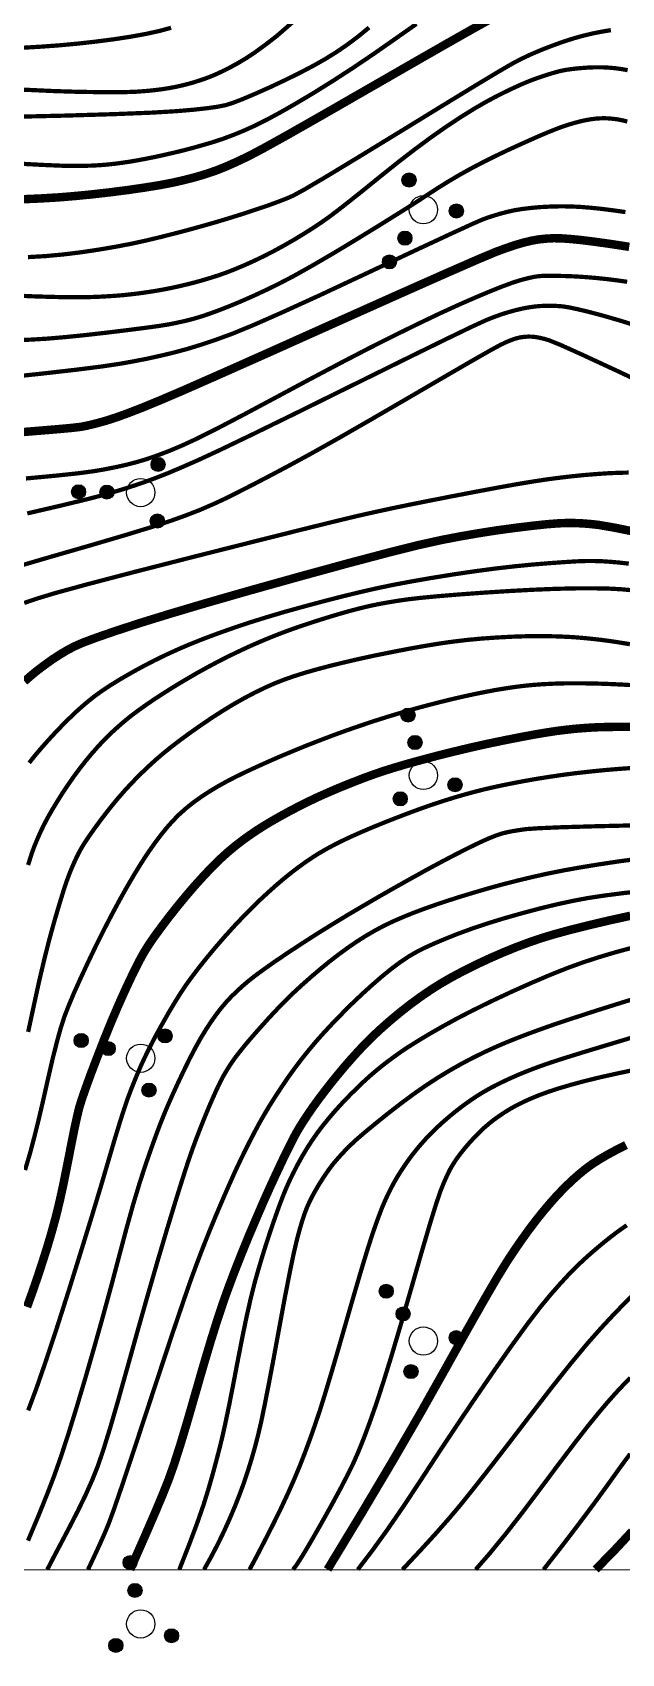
# Model space of a CAD drawing. Extents: x 396500 to 398250, y 1005980 to 1008200.
# Drawn here: x 398186.12 to 398196.54, y 1007798.51 to 1007827.17 of the extents above; entities that cross this region are included whole.
import ezdxf

# ---------------------------------------------------------------- set-up
doc = ezdxf.new("R2010")
doc.units = 0
doc.header["$LTSCALE"] = 0.5
doc.layers.get('0').update_dxf_attribs({"linetype": 'CONTINUOUS'})
doc.layers.add('DGX', color=2, linetype='CONTINUOUS')
doc.layers.add('ZBTZ', color=3, linetype='CONTINUOUS')
doc.layers.add('绘图层', color=6, linetype='CONTINUOUS', lineweight=5)

# ---------------------------------------------------------------- blocks, each defined once
blk = doc.blocks.new('*U110')
at = {"linetype": 'Continuous'}
for points in [[(-0.238, 2.277), (-0.202, 2.053), (-0.202, 2.347)], [(-0.202, 2.347), (-0.147, 1.998), (-0.147, 2.402)], [(-0.147, 1.998), (-0.202, 2.347), (-0.202, 2.053)], [(-0.147, 2.402), (-0.077, 1.962), (-0.077, 2.438)], [(-0.077, 1.962), (-0.147, 2.402), (-0.147, 1.998)], [(-0.077, 2.438), (0, 1.95), (0, 2.45)], [(0, 1.95), (-0.077, 2.438), (-0.077, 1.962)], [(0, 2.45), (0.077, 1.962), (0.077, 2.438)], [(0.077, 1.962), (0, 2.45), (0, 1.95)], [(0.077, 2.438), (0.147, 1.998), (0.147, 2.402)], [(0.147, 1.998), (0.077, 2.438), (0.077, 1.962)], [(0.147, 2.402), (0.202, 2.053), (0.202, 2.347)], [(0.202, 2.053), (0.147, 2.402), (0.147, 1.998)], [(0.202, 2.347), (0.238, 2.123), (0.238, 2.277)], [(0.238, 2.123), (0.202, 2.347), (0.202, 2.053)], [(-0.25, 2.2), (-0.238, 2.123), (-0.238, 2.277)], [(-0.202, 2.053), (-0.238, 2.277), (-0.238, 2.123)], [(0.25, 2.2), (0.238, 2.277), (0.238, 2.123)]]:
    blk.add_solid(points, dxfattribs=at)
blk = doc.blocks.new('*U109')
at = {"linetype": 'Continuous'}
for points in [[(-0.25, 1.2), (-0.238, 1.123), (-0.238, 1.277)], [(-0.238, 1.277), (-0.202, 1.053), (-0.202, 1.347)], [(-0.202, 1.053), (-0.238, 1.277), (-0.238, 1.123)], [(-0.202, 1.347), (-0.147, 0.998), (-0.147, 1.402)], [(-0.147, 0.998), (-0.202, 1.347), (-0.202, 1.053)], [(-0.147, 1.402), (-0.077, 0.962), (-0.077, 1.438)], [(-0.077, 0.962), (-0.147, 1.402), (-0.147, 0.998)], [(-0.077, 1.438), (0, 0.95), (0, 1.45)], [(0, 0.95), (-0.077, 1.438), (-0.077, 0.962)], [(0, 1.45), (0.077, 0.962), (0.077, 1.438)], [(0.077, 0.962), (0, 1.45), (0, 0.95)], [(0.077, 1.438), (0.147, 0.998), (0.147, 1.402)], [(0.147, 0.998), (0.077, 1.438), (0.077, 0.962)], [(0.147, 1.402), (0.202, 1.053), (0.202, 1.347)], [(0.202, 1.053), (0.147, 1.402), (0.147, 0.998)], [(0.202, 1.347), (0.238, 1.123), (0.238, 1.277)], [(0.238, 1.123), (0.202, 1.347), (0.202, 1.053)], [(0.25, 1.2), (0.238, 1.277), (0.238, 1.123)]]:
    blk.add_solid(points, dxfattribs=at)
blk = doc.blocks.new('*U108')
at = {"linetype": 'Continuous'}
for points in [[(-1.25, -0.6), (-1.238, -0.677), (-1.238, -0.523)], [(-1.238, -0.523), (-1.202, -0.747), (-1.202, -0.453)], [(-1.202, -0.747), (-1.238, -0.523), (-1.238, -0.677)], [(-1.202, -0.453), (-1.147, -0.802), (-1.147, -0.398)], [(-1.147, -0.802), (-1.202, -0.453), (-1.202, -0.747)], [(-1.147, -0.398), (-1.077, -0.838), (-1.077, -0.362)], [(-1.077, -0.838), (-1.147, -0.398), (-1.147, -0.802)], [(-1.077, -0.362), (-1, -0.85), (-1, -0.35)], [(-1, -0.85), (-1.077, -0.362), (-1.077, -0.838)], [(-1, -0.35), (-0.923, -0.838), (-0.923, -0.362)], [(-0.923, -0.838), (-1, -0.35), (-1, -0.85)], [(-0.923, -0.362), (-0.853, -0.802), (-0.853, -0.398)], [(-0.853, -0.802), (-0.923, -0.362), (-0.923, -0.838)], [(-0.853, -0.398), (-0.798, -0.747), (-0.798, -0.453)], [(-0.798, -0.747), (-0.853, -0.398), (-0.853, -0.802)], [(-0.798, -0.453), (-0.762, -0.677), (-0.762, -0.523)], [(-0.762, -0.677), (-0.798, -0.453), (-0.798, -0.747)], [(-0.75, -0.6), (-0.762, -0.523), (-0.762, -0.677)]]:
    blk.add_solid(points, dxfattribs=at)
blk = doc.blocks.new('*U107')
at = {"linetype": 'Continuous'}
for points in [[(0.75, -0.6), (0.762, -0.677), (0.762, -0.523)], [(0.762, -0.523), (0.798, -0.747), (0.798, -0.453)], [(0.798, -0.747), (0.762, -0.523), (0.762, -0.677)], [(0.798, -0.453), (0.853, -0.802), (0.853, -0.398)], [(0.853, -0.802), (0.798, -0.453), (0.798, -0.747)], [(0.853, -0.398), (0.923, -0.838), (0.923, -0.362)], [(0.923, -0.838), (0.853, -0.398), (0.853, -0.802)], [(0.923, -0.362), (1, -0.85), (1, -0.35)], [(1, -0.85), (0.923, -0.362), (0.923, -0.838)], [(1, -0.35), (1.077, -0.838), (1.077, -0.362)], [(1.077, -0.838), (1, -0.35), (1, -0.85)], [(1.077, -0.362), (1.147, -0.802), (1.147, -0.398)], [(1.147, -0.802), (1.077, -0.362), (1.077, -0.838)], [(1.147, -0.398), (1.202, -0.747), (1.202, -0.453)], [(1.202, -0.747), (1.147, -0.398), (1.147, -0.802)], [(1.202, -0.453), (1.238, -0.677), (1.238, -0.523)], [(1.238, -0.677), (1.202, -0.453), (1.202, -0.747)], [(1.25, -0.6), (1.238, -0.523), (1.238, -0.677)]]:
    blk.add_solid(points, dxfattribs=at)
blk = doc.blocks.new('gc160')
for centre, radius in [((0, 2.2), 0.25), ((0, 1.2), 0.25), ((0, 0), 0.5), ((-1, -0.6), 0.25), ((1, -0.6), 0.25)]:
    blk.add_circle(centre, radius)
at = {"linetype": 'Continuous'}
for name in ['*U110', '*U109', '*U108', '*U107']:
    blk.add_blockref(name, (0, 0), dxfattribs=at)

msp = doc.modelspace()

# ---------------------------------------------------------------- linework, layer by layer
at = {"layer": 'DGX', "color": 3, "linetype": 'Continuous', "lineweight": -2, "const_width": 0.15}
for points in [[(398194.195, 1007827.394), (398193.919, 1007827.241), (398193.47, 1007826.987), (398192.85, 1007826.632), (398192.057, 1007826.176), (398191.267, 1007825.722), (398190.655, 1007825.374), (398190.22, 1007825.132), (398189.963, 1007824.996), (398189.801, 1007824.918), (398189.651, 1007824.849), (398189.513, 1007824.789), (398189.386, 1007824.739), (398189.259, 1007824.694), (398189.118, 1007824.649), (398188.962, 1007824.604), (398188.793, 1007824.561), (398188.599, 1007824.517), (398188.369, 1007824.473), (398188.102, 1007824.43), (398187.8, 1007824.386), (398187.484, 1007824.346), (398187.178, 1007824.311), (398186.882, 1007824.282), (398186.596, 1007824.258), (398186.281, 1007824.239), (398185.898, 1007824.222)], [(398196.676, 1007823.383), (398196.371, 1007823.43), (398196.08, 1007823.471), (398195.833, 1007823.502), (398195.631, 1007823.522), (398195.473, 1007823.533), (398195.338, 1007823.535), (398195.206, 1007823.528), (398195.075, 1007823.514), (398194.947, 1007823.492), (398194.812, 1007823.459), (398194.663, 1007823.416), (398194.498, 1007823.36), (398194.318, 1007823.294), (398194, 1007823.161), (398193.421, 1007822.908), (398192.58, 1007822.535), (398191.477, 1007822.042), (398190.358, 1007821.54), (398189.467, 1007821.144), (398188.804, 1007820.852), (398188.369, 1007820.666), (398188.07, 1007820.543), (398187.814, 1007820.444), (398187.601, 1007820.367), (398187.431, 1007820.312), (398187.292, 1007820.273), (398187.17, 1007820.242), (398187.066, 1007820.218), (398186.981, 1007820.201), (398186.826, 1007820.183), (398186.517, 1007820.155), (398186.054, 1007820.117), (398185.436, 1007820.068)], [(398196.887, 1007818.323), (398196.401, 1007818.421), (398196.139, 1007818.466), (398195.991, 1007818.483), (398195.847, 1007818.494), (398195.707, 1007818.5), (398195.572, 1007818.501), (398195.415, 1007818.494), (398195.21, 1007818.478), (398194.957, 1007818.451), (398194.656, 1007818.414), (398194.331, 1007818.37), (398194.006, 1007818.319), (398193.682, 1007818.263), (398193.359, 1007818.201), (398192.958, 1007818.112), (398192.402, 1007817.973), (398191.691, 1007817.785), (398190.825, 1007817.548), (398189.942, 1007817.301), (398189.179, 1007817.082), (398188.536, 1007816.891), (398188.014, 1007816.73), (398187.594, 1007816.593), (398187.261, 1007816.478), (398187.013, 1007816.386), (398186.852, 1007816.315), (398186.731, 1007816.25), (398186.606, 1007816.176), (398186.476, 1007816.091), (398186.342, 1007815.996), (398186.21, 1007815.897), (398186.09, 1007815.798), (398185.979, 1007815.701)], [(398196.77, 1007814.897), (398196.536, 1007814.897), (398196.328, 1007814.895), (398196.145, 1007814.891), (398195.989, 1007814.883), (398195.843, 1007814.873), (398195.693, 1007814.86), (398195.54, 1007814.843), (398195.382, 1007814.823), (398195.205, 1007814.796), (398194.993, 1007814.76), (398194.746, 1007814.714), (398194.463, 1007814.658), (398194.163, 1007814.596), (398193.864, 1007814.529), (398193.564, 1007814.457), (398193.265, 1007814.382), (398192.983, 1007814.307), (398192.733, 1007814.238), (398192.517, 1007814.174), (398192.334, 1007814.117), (398192.161, 1007814.058), (398191.978, 1007813.991), (398191.784, 1007813.916), (398191.579, 1007813.834), (398191.374, 1007813.747), (398191.178, 1007813.66), (398190.993, 1007813.572), (398190.817, 1007813.484), (398190.651, 1007813.397), (398190.496, 1007813.312), (398190.352, 1007813.23), (398190.219, 1007813.15), (398190.091, 1007813.069), (398189.963, 1007812.982), (398189.836, 1007812.891), (398189.71, 1007812.794), (398189.58, 1007812.686), (398189.443, 1007812.562), (398189.299, 1007812.421), (398189.149, 1007812.263), (398188.994, 1007812.092), (398188.84, 1007811.913), (398188.685, 1007811.725), (398188.53, 1007811.529), (398188.387, 1007811.34), (398188.266, 1007811.174), (398188.168, 1007811.03), (398188.093, 1007810.909), (398188.023, 1007810.783), (398187.942, 1007810.624), (398187.848, 1007810.432), (398187.743, 1007810.206), (398187.63, 1007809.953), (398187.512, 1007809.676), (398187.39, 1007809.376), (398187.264, 1007809.053), (398187.147, 1007808.746), (398187.056, 1007808.494), (398186.988, 1007808.298), (398186.945, 1007808.157), (398186.91, 1007808.011), (398186.864, 1007807.801), (398186.809, 1007807.527), (398186.743, 1007807.189), (398186.672, 1007806.834), (398186.601, 1007806.509), (398186.528, 1007806.213), (398186.455, 1007805.948), (398186.38, 1007805.695), (398186.299, 1007805.44), (398186.214, 1007805.181), (398186.124, 1007804.92), (398186.024, 1007804.642)], [(398196.697, 1007811.557), (398196.323, 1007811.475), (398195.959, 1007811.389), (398195.639, 1007811.309), (398195.363, 1007811.234), (398195.13, 1007811.164), (398194.915, 1007811.091), (398194.689, 1007811.007), (398194.454, 1007810.912), (398194.209, 1007810.805), (398193.968, 1007810.693), (398193.744, 1007810.581), (398193.537, 1007810.471), (398193.346, 1007810.361), (398193.165, 1007810.247), (398192.984, 1007810.123), (398192.803, 1007809.991), (398192.623, 1007809.85), (398192.45, 1007809.706), (398192.291, 1007809.566), (398192.145, 1007809.431), (398192.012, 1007809.299), (398191.887, 1007809.167), (398191.763, 1007809.03), (398191.639, 1007808.888), (398191.517, 1007808.742), (398191.398, 1007808.595), (398191.287, 1007808.452), (398191.183, 1007808.315), (398191.086, 1007808.181), (398190.998, 1007808.054), (398190.919, 1007807.935), (398190.848, 1007807.822), (398190.787, 1007807.718), (398190.723, 1007807.598), (398190.644, 1007807.441), (398190.55, 1007807.248), (398190.441, 1007807.017), (398190.322, 1007806.76), (398190.2, 1007806.487), (398190.075, 1007806.197), (398189.945, 1007805.892), (398189.819, 1007805.583), (398189.701, 1007805.284), (398189.592, 1007804.996), (398189.492, 1007804.717), (398189.39, 1007804.411), (398189.274, 1007804.041), (398189.144, 1007803.605), (398189, 1007803.105), (398188.858, 1007802.612), (398188.733, 1007802.197), (398188.625, 1007801.86), (398188.534, 1007801.603), (398188.429, 1007801.338), (398188.28, 1007800.983), (398188.086, 1007800.537), (398187.849, 1007800)], [(398196.62, 1007807.503), (398196.451, 1007807.419), (398196.288, 1007807.331), (398196.141, 1007807.245), (398196.012, 1007807.161), (398195.899, 1007807.078), (398195.795, 1007806.993), (398195.69, 1007806.901), (398195.583, 1007806.8), (398195.475, 1007806.692), (398195.365, 1007806.575), (398195.252, 1007806.447), (398195.136, 1007806.308), (398195.017, 1007806.159), (398194.895, 1007805.997), (398194.769, 1007805.822), (398194.639, 1007805.633), (398194.506, 1007805.431), (398194.337, 1007805.156), (398194.101, 1007804.75), (398193.796, 1007804.213), (398193.423, 1007803.545), (398192.988, 1007802.773), (398192.496, 1007801.925), (398191.947, 1007801.001), (398191.34, 1007800)], [(398196.727, 1007800.675), (398196.424, 1007800.349), (398196.083, 1007800)]]:
    msp.add_lwpolyline(points, dxfattribs=at)
at = {"layer": 'DGX', "linetype": 'Continuous', "const_width": 0.075}
for points in [[(398192.074, 1007827.26), (398191.884, 1007827.103), (398191.691, 1007826.959), (398191.497, 1007826.826), (398191.301, 1007826.704), (398191.092, 1007826.586), (398190.86, 1007826.464), (398190.605, 1007826.338), (398190.326, 1007826.207), (398190.059, 1007826.088), (398189.839, 1007825.995), (398189.665, 1007825.928), (398189.538, 1007825.888), (398189.405, 1007825.861), (398189.216, 1007825.834), (398188.969, 1007825.807), (398188.666, 1007825.781), (398188.227, 1007825.755), (398187.576, 1007825.729), (398186.711, 1007825.703), (398185.634, 1007825.678)], [(398192.913, 1007827.324), (398192.543, 1007827.064), (398192.162, 1007826.798), (398191.795, 1007826.55), (398191.44, 1007826.32), (398191.099, 1007826.107), (398190.782, 1007825.918), (398190.502, 1007825.758), (398190.257, 1007825.626), (398190.048, 1007825.522), (398189.86, 1007825.437), (398189.676, 1007825.362), (398189.497, 1007825.295), (398189.322, 1007825.237), (398189.149, 1007825.186), (398188.975, 1007825.137), (398188.798, 1007825.09), (398188.621, 1007825.047), (398188.447, 1007825.007), (398188.283, 1007824.971), (398188.128, 1007824.94), (398187.983, 1007824.913), (398187.844, 1007824.889), (398187.709, 1007824.869), (398187.578, 1007824.852), (398187.451, 1007824.838), (398187.32, 1007824.827), (398187.178, 1007824.819), (398187.025, 1007824.815), (398186.861, 1007824.813), (398186.637, 1007824.817), (398186.302, 1007824.831), (398185.856, 1007824.855)], [(398188.572, 1007827.255), (398188.366, 1007827.199), (398188.128, 1007827.147), (398187.858, 1007827.098), (398187.558, 1007827.052), (398187.24, 1007827.011), (398186.918, 1007826.975), (398186.593, 1007826.945), (398186.264, 1007826.921), (398185.887, 1007826.899)], [(398190.711, 1007827.344), (398190.436, 1007827.106), (398190.24, 1007826.955), (398190.059, 1007826.823), (398189.893, 1007826.713), (398189.741, 1007826.623), (398189.603, 1007826.548), (398189.476, 1007826.484), (398189.36, 1007826.431), (398189.257, 1007826.388), (398189.158, 1007826.351), (398189.059, 1007826.318), (398188.959, 1007826.287), (398188.859, 1007826.259), (398188.757, 1007826.234), (398188.653, 1007826.211), (398188.547, 1007826.191), (398188.438, 1007826.173), (398188.325, 1007826.158), (398188.207, 1007826.145), (398188.083, 1007826.134), (398187.953, 1007826.125), (398187.79, 1007826.119), (398187.567, 1007826.117), (398187.284, 1007826.118), (398186.942, 1007826.123), (398186.512, 1007826.136), (398185.964, 1007826.161)], [(398186.04, 1007823.201), (398186.35, 1007823.219), (398186.666, 1007823.248), (398186.988, 1007823.288), (398187.303, 1007823.335), (398187.6, 1007823.386), (398187.876, 1007823.439), (398188.133, 1007823.495), (398188.379, 1007823.554), (398188.621, 1007823.615), (398188.861, 1007823.678), (398189.097, 1007823.743), (398189.333, 1007823.81), (398189.57, 1007823.881), (398189.808, 1007823.955), (398190.046, 1007824.033), (398190.269, 1007824.108), (398190.457, 1007824.176), (398190.61, 1007824.235), (398190.73, 1007824.287), (398190.926, 1007824.394), (398191.309, 1007824.619), (398191.879, 1007824.964), (398192.637, 1007825.427), (398193.399, 1007825.895), (398193.983, 1007826.251), (398194.39, 1007826.495), (398194.619, 1007826.628), (398194.768, 1007826.706), (398194.932, 1007826.783), (398195.113, 1007826.861), (398195.311, 1007826.938), (398195.511, 1007827.01), (398195.703, 1007827.071), (398195.885, 1007827.121), (398196.057, 1007827.161), (398196.214, 1007827.191), (398196.351, 1007827.214)], [(398185.907, 1007822.518), (398186.125, 1007822.508), (398186.357, 1007822.501), (398186.586, 1007822.495), (398186.793, 1007822.492), (398186.978, 1007822.492), (398187.14, 1007822.495), (398187.29, 1007822.5), (398187.437, 1007822.508), (398187.583, 1007822.517), (398187.726, 1007822.529), (398187.868, 1007822.544), (398188.009, 1007822.561), (398188.15, 1007822.581), (398188.292, 1007822.603), (398188.433, 1007822.628), (398188.574, 1007822.656), (398188.715, 1007822.686), (398188.856, 1007822.72), (398188.996, 1007822.755), (398189.135, 1007822.794), (398189.272, 1007822.835), (398189.407, 1007822.878), (398189.547, 1007822.927), (398189.698, 1007822.986), (398189.86, 1007823.054), (398190.032, 1007823.131), (398190.211, 1007823.217), (398190.391, 1007823.309), (398190.572, 1007823.408), (398190.755, 1007823.513), (398190.931, 1007823.62), (398191.092, 1007823.722), (398191.238, 1007823.82), (398191.369, 1007823.912), (398191.518, 1007824.025), (398191.718, 1007824.181), (398191.969, 1007824.381), (398192.27, 1007824.625), (398192.588, 1007824.879), (398192.889, 1007825.111), (398193.174, 1007825.321), (398193.442, 1007825.509), (398193.695, 1007825.676), (398193.936, 1007825.826), (398194.166, 1007825.958), (398194.383, 1007826.073), (398194.585, 1007826.171), (398194.768, 1007826.255), (398194.934, 1007826.324), (398195.081, 1007826.377), (398195.21, 1007826.42), (398195.321, 1007826.454), (398195.413, 1007826.48), (398195.488, 1007826.498), (398195.56, 1007826.512), (398195.647, 1007826.524), (398195.747, 1007826.536), (398195.862, 1007826.546), (398195.983, 1007826.554), (398196.1, 1007826.557), (398196.215, 1007826.556), (398196.326, 1007826.55), (398196.435, 1007826.54), (398196.542, 1007826.525), (398196.648, 1007826.506)], [(398196.642, 1007825.598), (398196.553, 1007825.62), (398196.474, 1007825.635), (398196.396, 1007825.646), (398196.319, 1007825.653), (398196.243, 1007825.656), (398196.166, 1007825.655), (398196.086, 1007825.649), (398196.003, 1007825.639), (398195.917, 1007825.624), (398195.828, 1007825.605), (398195.734, 1007825.581), (398195.635, 1007825.553), (398195.532, 1007825.52), (398195.406, 1007825.475), (398195.241, 1007825.409), (398195.037, 1007825.322), (398194.793, 1007825.213), (398194.538, 1007825.097), (398194.301, 1007824.984), (398194.083, 1007824.875), (398193.882, 1007824.77), (398193.689, 1007824.663), (398193.495, 1007824.549), (398193.298, 1007824.427), (398193.099, 1007824.298), (398192.87, 1007824.148), (398192.581, 1007823.966), (398192.233, 1007823.749), (398191.827, 1007823.5), (398191.416, 1007823.253), (398191.056, 1007823.043), (398190.747, 1007822.87), (398190.488, 1007822.735), (398190.26, 1007822.623), (398190.039, 1007822.52), (398189.825, 1007822.426), (398189.619, 1007822.34), (398189.428, 1007822.265), (398189.259, 1007822.203), (398189.114, 1007822.154), (398188.991, 1007822.117), (398188.878, 1007822.087), (398188.761, 1007822.059), (398188.641, 1007822.034), (398188.519, 1007822.01), (398188.358, 1007821.984), (398188.125, 1007821.952), (398187.82, 1007821.913), (398187.443, 1007821.867), (398187.049, 1007821.822), (398186.691, 1007821.786), (398186.37, 1007821.759), (398186.086, 1007821.742), (398185.804, 1007821.732)], [(398196.609, 1007823.997), (398196.384, 1007824.029), (398196.176, 1007824.055), (398195.983, 1007824.075), (398195.806, 1007824.089), (398195.636, 1007824.097), (398195.463, 1007824.099), (398195.289, 1007824.095), (398195.112, 1007824.086), (398194.942, 1007824.071), (398194.785, 1007824.052), (398194.643, 1007824.029), (398194.515, 1007824), (398194.397, 1007823.969), (398194.286, 1007823.936), (398194.181, 1007823.902), (398194.082, 1007823.866), (398193.883, 1007823.779), (398193.48, 1007823.594), (398192.871, 1007823.31), (398192.057, 1007822.927), (398191.219, 1007822.535), (398190.538, 1007822.224), (398190.015, 1007821.994), (398189.649, 1007821.844), (398189.369, 1007821.742), (398189.105, 1007821.653), (398188.856, 1007821.577), (398188.622, 1007821.514), (398188.392, 1007821.459), (398188.156, 1007821.407), (398187.913, 1007821.359), (398187.663, 1007821.315), (398187.341, 1007821.267), (398186.881, 1007821.209), (398186.283, 1007821.141), (398185.547, 1007821.063)], [(398196.64, 1007822.765), (398196.471, 1007822.789), (398196.285, 1007822.812), (398196.093, 1007822.832), (398195.903, 1007822.848), (398195.715, 1007822.86), (398195.531, 1007822.867), (398195.363, 1007822.87), (398195.227, 1007822.871), (398195.123, 1007822.868), (398195.051, 1007822.861), (398194.988, 1007822.851), (398194.914, 1007822.835), (398194.827, 1007822.814), (398194.729, 1007822.787), (398194.603, 1007822.746), (398194.433, 1007822.683), (398194.219, 1007822.598), (398193.962, 1007822.49), (398193.664, 1007822.36), (398193.331, 1007822.208), (398192.963, 1007822.032), (398192.558, 1007821.834), (398192.11, 1007821.609), (398191.611, 1007821.351), (398191.06, 1007821.06), (398190.457, 1007820.737), (398189.879, 1007820.428), (398189.403, 1007820.179), (398189.027, 1007819.991), (398188.752, 1007819.864), (398188.535, 1007819.773), (398188.329, 1007819.695), (398188.137, 1007819.629), (398187.958, 1007819.576), (398187.781, 1007819.53), (398187.598, 1007819.489), (398187.407, 1007819.451), (398187.209, 1007819.417), (398186.942, 1007819.381), (398186.54, 1007819.338), (398186.005, 1007819.288)], [(398196.873, 1007821.968), (398196.488, 1007822.087), (398196.188, 1007822.173), (398195.953, 1007822.235), (398195.76, 1007822.281), (398195.608, 1007822.313), (398195.499, 1007822.33), (398195.409, 1007822.337), (398195.315, 1007822.341), (398195.216, 1007822.341), (398195.113, 1007822.337), (398195.006, 1007822.328), (398194.894, 1007822.312), (398194.776, 1007822.289), (398194.654, 1007822.26), (398194.529, 1007822.225), (398194.403, 1007822.185), (398194.276, 1007822.139), (398194.148, 1007822.088), (398193.901, 1007821.975), (398193.42, 1007821.743), (398192.704, 1007821.392), (398191.753, 1007820.923), (398190.783, 1007820.444), (398190.009, 1007820.066), (398189.43, 1007819.788), (398189.048, 1007819.611), (398188.776, 1007819.492), (398188.529, 1007819.387), (398188.306, 1007819.299), (398188.108, 1007819.226), (398187.92, 1007819.162), (398187.728, 1007819.1), (398187.532, 1007819.041), (398187.332, 1007818.984), (398187.052, 1007818.912), (398186.617, 1007818.807), (398186.028, 1007818.67)], [(398197.296, 1007820.798), (398196.477, 1007821.183), (398195.865, 1007821.467), (398195.46, 1007821.649), (398195.263, 1007821.729), (398195.173, 1007821.756), (398195.091, 1007821.775), (398195.016, 1007821.789), (398194.949, 1007821.795), (398194.886, 1007821.796), (398194.824, 1007821.792), (398194.762, 1007821.784), (398194.7, 1007821.771), (398194.636, 1007821.752), (398194.565, 1007821.725), (398194.486, 1007821.692), (398194.401, 1007821.651), (398194.233, 1007821.56), (398193.908, 1007821.375), (398193.426, 1007821.096), (398192.786, 1007820.723), (398192.114, 1007820.333), (398191.536, 1007820.001), (398191.052, 1007819.729), (398190.662, 1007819.517), (398190.334, 1007819.343), (398190.037, 1007819.188), (398189.772, 1007819.053), (398189.539, 1007818.936), (398189.315, 1007818.832), (398189.078, 1007818.73), (398188.828, 1007818.633), (398188.566, 1007818.539), (398188.231, 1007818.43), (398187.76, 1007818.286), (398187.155, 1007818.108), (398186.416, 1007817.895), (398185.684, 1007817.681)], [(398196.666, 1007819.392), (398196.491, 1007819.388), (398196.301, 1007819.38), (398196.096, 1007819.366), (398195.877, 1007819.348), (398195.649, 1007819.325), (398195.42, 1007819.298), (398195.189, 1007819.267), (398194.956, 1007819.231), (398194.689, 1007819.187), (398194.355, 1007819.127), (398193.954, 1007819.052), (398193.485, 1007818.962), (398193.008, 1007818.868), (398192.583, 1007818.782), (398192.211, 1007818.702), (398191.89, 1007818.63), (398191.485, 1007818.533), (398190.862, 1007818.379), (398190.02, 1007818.168), (398188.959, 1007817.9), (398187.907, 1007817.631), (398187.093, 1007817.418), (398186.516, 1007817.26), (398186.177, 1007817.157), (398185.974, 1007817.087)], [(398196.668, 1007817.782), (398196.502, 1007817.801), (398196.34, 1007817.815), (398196.185, 1007817.825), (398196.035, 1007817.829), (398195.892, 1007817.828), (398195.729, 1007817.822), (398195.523, 1007817.809), (398195.272, 1007817.791), (398194.977, 1007817.767), (398194.65, 1007817.735), (398194.302, 1007817.695), (398193.935, 1007817.646), (398193.548, 1007817.589), (398193.166, 1007817.527), (398192.816, 1007817.466), (398192.497, 1007817.406), (398192.209, 1007817.346), (398191.925, 1007817.281), (398191.619, 1007817.207), (398191.291, 1007817.123), (398190.94, 1007817.029), (398190.589, 1007816.932), (398190.259, 1007816.834), (398189.951, 1007816.738), (398189.665, 1007816.642), (398189.397, 1007816.547), (398189.145, 1007816.453), (398188.909, 1007816.359), (398188.69, 1007816.265), (398188.479, 1007816.169), (398188.271, 1007816.067), (398188.064, 1007815.96), (398187.86, 1007815.847), (398187.668, 1007815.736), (398187.498, 1007815.631), (398187.351, 1007815.534), (398187.226, 1007815.444), (398187.112, 1007815.354), (398186.996, 1007815.256), (398186.878, 1007815.15), (398186.759, 1007815.035), (398186.639, 1007814.915), (398186.519, 1007814.79), (398186.4, 1007814.661), (398186.281, 1007814.527), (398186.167, 1007814.393), (398186.062, 1007814.261)], [(398196.723, 1007817.312), (398196.54, 1007817.329), (398196.314, 1007817.341), (398196.045, 1007817.346), (398195.732, 1007817.345), (398195.378, 1007817.337), (398194.986, 1007817.321), (398194.556, 1007817.298), (398194.088, 1007817.268), (398193.638, 1007817.235), (398193.264, 1007817.204), (398192.965, 1007817.175), (398192.741, 1007817.149), (398192.56, 1007817.122), (398192.387, 1007817.093), (398192.223, 1007817.063), (398192.068, 1007817.03), (398191.906, 1007816.991), (398191.723, 1007816.943), (398191.519, 1007816.885), (398191.293, 1007816.816), (398191.065, 1007816.744), (398190.852, 1007816.673), (398190.654, 1007816.603), (398190.471, 1007816.534), (398190.295, 1007816.464), (398190.117, 1007816.389), (398189.938, 1007816.31), (398189.758, 1007816.226), (398189.577, 1007816.139), (398189.399, 1007816.048), (398189.223, 1007815.954), (398189.048, 1007815.858), (398188.879, 1007815.76), (398188.715, 1007815.663), (398188.559, 1007815.567), (398188.41, 1007815.472), (398188.268, 1007815.38), (398188.138, 1007815.291), (398188.017, 1007815.205), (398187.907, 1007815.124), (398187.802, 1007815.042), (398187.697, 1007814.954), (398187.592, 1007814.861), (398187.487, 1007814.764), (398187.382, 1007814.659), (398187.276, 1007814.546), (398187.17, 1007814.425), (398187.063, 1007814.296), (398186.956, 1007814.16), (398186.851, 1007814.018), (398186.748, 1007813.87), (398186.645, 1007813.716), (398186.549, 1007813.563), (398186.462, 1007813.419), (398186.385, 1007813.283), (398186.318, 1007813.155), (398186.258, 1007813.03), (398186.202, 1007812.903), (398186.149, 1007812.773), (398186.101, 1007812.64), (398186.043, 1007812.455)], [(398196.688, 1007816.358), (398196.432, 1007816.4), (398196.179, 1007816.435), (398195.93, 1007816.462), (398195.685, 1007816.483), (398195.436, 1007816.495), (398195.174, 1007816.501), (398194.9, 1007816.5), (398194.613, 1007816.491), (398194.328, 1007816.476), (398194.059, 1007816.457), (398193.806, 1007816.433), (398193.569, 1007816.405), (398193.329, 1007816.371), (398193.071, 1007816.329), (398192.794, 1007816.28), (398192.498, 1007816.223), (398192.199, 1007816.163), (398191.913, 1007816.101), (398191.641, 1007816.038), (398191.383, 1007815.975), (398191.143, 1007815.911), (398190.926, 1007815.849), (398190.733, 1007815.788), (398190.562, 1007815.728), (398190.4, 1007815.664), (398190.232, 1007815.589), (398190.057, 1007815.504), (398189.875, 1007815.409), (398189.688, 1007815.303), (398189.497, 1007815.188), (398189.302, 1007815.063), (398189.104, 1007814.929), (398188.912, 1007814.794), (398188.737, 1007814.666), (398188.579, 1007814.545), (398188.437, 1007814.431), (398188.303, 1007814.316), (398188.169, 1007814.194), (398188.033, 1007814.064), (398187.896, 1007813.925), (398187.758, 1007813.777), (398187.62, 1007813.619), (398187.481, 1007813.449), (398187.342, 1007813.269), (398187.214, 1007813.095), (398187.109, 1007812.946), (398187.028, 1007812.823), (398186.969, 1007812.724), (398186.922, 1007812.634), (398186.875, 1007812.537), (398186.829, 1007812.433), (398186.782, 1007812.322), (398186.73, 1007812.182), (398186.667, 1007811.993), (398186.594, 1007811.755), (398186.509, 1007811.467), (398186.418, 1007811.138), (398186.326, 1007810.774), (398186.233, 1007810.377), (398186.139, 1007809.946), (398186.044, 1007809.504)], [(398196.817, 1007815.629), (398196.536, 1007815.645), (398196.291, 1007815.656), (398196.071, 1007815.663), (398195.863, 1007815.666), (398195.667, 1007815.667), (398195.484, 1007815.665), (398195.309, 1007815.659), (398195.14, 1007815.65), (398194.975, 1007815.638), (398194.814, 1007815.622), (398194.654, 1007815.602), (398194.487, 1007815.577), (398194.314, 1007815.549), (398194.135, 1007815.515), (398193.949, 1007815.478), (398193.752, 1007815.435), (398193.547, 1007815.388), (398193.331, 1007815.335), (398193.109, 1007815.278), (398192.88, 1007815.216), (398192.645, 1007815.148), (398192.405, 1007815.076), (398192.162, 1007814.999), (398191.917, 1007814.917), (398191.671, 1007814.832), (398191.424, 1007814.742), (398191.18, 1007814.649), (398190.942, 1007814.556), (398190.711, 1007814.461), (398190.486, 1007814.367), (398190.272, 1007814.273), (398190.072, 1007814.183), (398189.887, 1007814.097), (398189.716, 1007814.014), (398189.555, 1007813.931), (398189.399, 1007813.844), (398189.248, 1007813.753), (398189.103, 1007813.658), (398188.964, 1007813.559), (398188.836, 1007813.456), (398188.716, 1007813.349), (398188.606, 1007813.238), (398188.5, 1007813.119), (398188.391, 1007812.984), (398188.278, 1007812.834), (398188.163, 1007812.669), (398188.044, 1007812.488), (398187.921, 1007812.287), (398187.792, 1007812.068), (398187.659, 1007811.83), (398187.522, 1007811.575), (398187.382, 1007811.305), (398187.24, 1007811.02), (398187.096, 1007810.72), (398186.961, 1007810.43), (398186.847, 1007810.175), (398186.755, 1007809.955), (398186.684, 1007809.77), (398186.62, 1007809.573), (398186.55, 1007809.319), (398186.472, 1007809.008), (398186.387, 1007808.64), (398186.302, 1007808.262), (398186.223, 1007807.926), (398186.149, 1007807.631), (398186.082, 1007807.376), (398185.989, 1007807.061)], [(398196.757, 1007814.172), (398196.5, 1007814.154), (398196.248, 1007814.133), (398196, 1007814.108), (398195.756, 1007814.081), (398195.513, 1007814.05), (398195.269, 1007814.014), (398195.023, 1007813.975), (398194.776, 1007813.931), (398194.538, 1007813.885), (398194.318, 1007813.839), (398194.116, 1007813.793), (398193.932, 1007813.746), (398193.756, 1007813.698), (398193.578, 1007813.646), (398193.398, 1007813.59), (398193.217, 1007813.531), (398193.028, 1007813.465), (398192.824, 1007813.391), (398192.605, 1007813.308), (398192.372, 1007813.217), (398192.143, 1007813.124), (398191.937, 1007813.036), (398191.752, 1007812.954), (398191.59, 1007812.878), (398191.444, 1007812.804), (398191.307, 1007812.73), (398191.18, 1007812.656), (398191.062, 1007812.581), (398190.947, 1007812.503), (398190.828, 1007812.417), (398190.704, 1007812.323), (398190.577, 1007812.221), (398190.445, 1007812.109), (398190.305, 1007811.985), (398190.159, 1007811.85), (398190.006, 1007811.702), (398189.849, 1007811.543), (398189.689, 1007811.374), (398189.528, 1007811.196), (398189.365, 1007811.008), (398189.209, 1007810.821), (398189.071, 1007810.649), (398188.949, 1007810.489), (398188.843, 1007810.343), (398188.743, 1007810.194), (398188.638, 1007810.026), (398188.526, 1007809.839), (398188.409, 1007809.632), (398188.295, 1007809.425), (398188.196, 1007809.235), (398188.111, 1007809.062), (398188.039, 1007808.907), (398187.976, 1007808.761), (398187.916, 1007808.615), (398187.858, 1007808.468), (398187.803, 1007808.322), (398187.742, 1007808.143), (398187.664, 1007807.899), (398187.57, 1007807.59), (398187.46, 1007807.216), (398187.329, 1007806.77), (398187.17, 1007806.244), (398186.983, 1007805.639), (398186.769, 1007804.954), (398186.553, 1007804.277), (398186.36, 1007803.694), (398186.191, 1007803.206), (398186.044, 1007802.813)], [(398196.834, 1007813.157), (398196.066, 1007813.139), (398195.481, 1007813.122), (398195.079, 1007813.105), (398194.861, 1007813.09), (398194.738, 1007813.073), (398194.626, 1007813.055), (398194.524, 1007813.035), (398194.432, 1007813.013), (398194.33, 1007812.98), (398194.196, 1007812.927), (398194.032, 1007812.853), (398193.838, 1007812.759), (398193.618, 1007812.648), (398193.379, 1007812.523), (398193.12, 1007812.384), (398192.843, 1007812.231), (398192.557, 1007812.071), (398192.274, 1007811.91), (398191.994, 1007811.747), (398191.716, 1007811.583), (398191.442, 1007811.417), (398191.174, 1007811.251), (398190.912, 1007811.083), (398190.656, 1007810.915), (398190.42, 1007810.756), (398190.221, 1007810.616), (398190.058, 1007810.497), (398189.932, 1007810.397), (398189.826, 1007810.306), (398189.726, 1007810.214), (398189.631, 1007810.121), (398189.543, 1007810.026), (398189.456, 1007809.924), (398189.368, 1007809.809), (398189.279, 1007809.683), (398189.188, 1007809.544), (398189.094, 1007809.389), (398188.998, 1007809.216), (398188.897, 1007809.023), (398188.794, 1007808.812), (398188.693, 1007808.6), (398188.602, 1007808.401), (398188.52, 1007808.217), (398188.449, 1007808.048), (398188.378, 1007807.87), (398188.299, 1007807.66), (398188.212, 1007807.418), (398188.117, 1007807.145), (398188.014, 1007806.828), (398187.902, 1007806.456), (398187.783, 1007806.029), (398187.655, 1007805.547), (398187.518, 1007805.03), (398187.373, 1007804.498), (398187.219, 1007803.951), (398187.057, 1007803.389), (398186.897, 1007802.854), (398186.753, 1007802.389), (398186.623, 1007801.993), (398186.508, 1007801.666), (398186.384, 1007801.343), (398186.229, 1007800.957), (398186.041, 1007800.51)], [(398196.87, 1007812.569), (398196.502, 1007812.52), (398196.143, 1007812.466), (398195.812, 1007812.412), (398195.509, 1007812.358), (398195.235, 1007812.303), (398194.975, 1007812.245), (398194.716, 1007812.183), (398194.457, 1007812.117), (398194.198, 1007812.046), (398193.945, 1007811.972), (398193.703, 1007811.899), (398193.471, 1007811.825), (398193.25, 1007811.751), (398193.041, 1007811.677), (398192.846, 1007811.604), (398192.665, 1007811.53), (398192.497, 1007811.457), (398192.337, 1007811.38), (398192.177, 1007811.295), (398192.017, 1007811.202), (398191.858, 1007811.101), (398191.699, 1007810.992), (398191.536, 1007810.873), (398191.37, 1007810.745), (398191.201, 1007810.606), (398191.038, 1007810.467), (398190.889, 1007810.335), (398190.755, 1007810.212), (398190.635, 1007810.097), (398190.519, 1007809.98), (398190.396, 1007809.851), (398190.266, 1007809.71), (398190.128, 1007809.556), (398189.996, 1007809.406), (398189.884, 1007809.274), (398189.792, 1007809.16), (398189.718, 1007809.065), (398189.656, 1007808.978), (398189.598, 1007808.891), (398189.544, 1007808.803), (398189.492, 1007808.715), (398189.44, 1007808.614), (398189.38, 1007808.489), (398189.313, 1007808.341), (398189.239, 1007808.169), (398189.162, 1007807.984), (398189.088, 1007807.798), (398189.016, 1007807.611), (398188.947, 1007807.423), (398188.867, 1007807.192), (398188.766, 1007806.879), (398188.642, 1007806.483), (398188.497, 1007806.005), (398188.337, 1007805.465), (398188.17, 1007804.888), (398187.995, 1007804.273), (398187.813, 1007803.62), (398187.64, 1007803.004), (398187.493, 1007802.499), (398187.371, 1007802.106), (398187.274, 1007801.824), (398187.179, 1007801.586), (398187.062, 1007801.323), (398186.922, 1007801.034), (398186.76, 1007800.72), (398186.607, 1007800.43), (398186.493, 1007800.213), (398186.419, 1007800.07), (398186.383, 1007800)], [(398196.942, 1007811.999), (398196.563, 1007811.957), (398196.234, 1007811.914), (398195.955, 1007811.872), (398195.692, 1007811.823), (398195.409, 1007811.762), (398195.107, 1007811.689), (398194.784, 1007811.603), (398194.463, 1007811.512), (398194.166, 1007811.421), (398193.893, 1007811.329), (398193.644, 1007811.238), (398193.419, 1007811.148), (398193.222, 1007811.065), (398193.051, 1007810.987), (398192.907, 1007810.914), (398192.77, 1007810.834), (398192.623, 1007810.735), (398192.466, 1007810.617), (398192.297, 1007810.48), (398192.123, 1007810.329), (398191.949, 1007810.171), (398191.774, 1007810.005), (398191.6, 1007809.831), (398191.431, 1007809.658), (398191.276, 1007809.491), (398191.134, 1007809.332), (398191.006, 1007809.179), (398190.884, 1007809.027), (398190.764, 1007808.869), (398190.645, 1007808.704), (398190.529, 1007808.533), (398190.417, 1007808.363), (398190.314, 1007808.199), (398190.22, 1007808.042), (398190.134, 1007807.892), (398190.053, 1007807.741), (398189.97, 1007807.581), (398189.885, 1007807.413), (398189.799, 1007807.236), (398189.707, 1007807.041), (398189.605, 1007806.814), (398189.493, 1007806.558), (398189.371, 1007806.272), (398189.247, 1007805.972), (398189.129, 1007805.675), (398189.018, 1007805.383), (398188.912, 1007805.094), (398188.788, 1007804.736), (398188.618, 1007804.236), (398188.404, 1007803.593), (398188.145, 1007802.809), (398187.892, 1007802.042), (398187.695, 1007801.454), (398187.554, 1007801.044), (398187.469, 1007800.813), (398187.404, 1007800.656), (398187.321, 1007800.468), (398187.22, 1007800.249), (398187.103, 1007800)], [(398196.784, 1007811.007), (398196.447, 1007810.916), (398196.141, 1007810.825), (398195.865, 1007810.735), (398195.59, 1007810.636), (398195.288, 1007810.516), (398194.959, 1007810.376), (398194.601, 1007810.216), (398194.246, 1007810.05), (398193.922, 1007809.891), (398193.63, 1007809.741), (398193.37, 1007809.598), (398193.14, 1007809.466), (398192.942, 1007809.347), (398192.773, 1007809.241), (398192.636, 1007809.15), (398192.516, 1007809.064), (398192.402, 1007808.98), (398192.293, 1007808.895), (398192.19, 1007808.811), (398192.086, 1007808.722), (398191.974, 1007808.62), (398191.856, 1007808.507), (398191.73, 1007808.382), (398191.604, 1007808.251), (398191.483, 1007808.119), (398191.37, 1007807.987), (398191.262, 1007807.855), (398191.16, 1007807.72), (398191.063, 1007807.581), (398190.971, 1007807.438), (398190.884, 1007807.292), (398190.803, 1007807.145), (398190.73, 1007807.003), (398190.664, 1007806.866), (398190.605, 1007806.734), (398190.547, 1007806.591), (398190.483, 1007806.422), (398190.413, 1007806.226), (398190.336, 1007806.003), (398190.258, 1007805.768), (398190.185, 1007805.533), (398190.115, 1007805.298), (398190.049, 1007805.064), (398189.983, 1007804.802), (398189.911, 1007804.485), (398189.834, 1007804.114), (398189.751, 1007803.688), (398189.67, 1007803.265), (398189.599, 1007802.904), (398189.536, 1007802.603), (398189.483, 1007802.364), (398189.431, 1007802.149), (398189.372, 1007801.922), (398189.307, 1007801.682), (398189.235, 1007801.429), (398189.147, 1007801.146), (398189.031, 1007800.813), (398188.888, 1007800.431), (398188.718, 1007800)], [(398189.156, 1007800), (398189.281, 1007800.224), (398189.398, 1007800.448), (398189.506, 1007800.67), (398189.606, 1007800.891), (398189.699, 1007801.11), (398189.784, 1007801.326), (398189.862, 1007801.538), (398189.932, 1007801.747), (398189.997, 1007801.957), (398190.058, 1007802.171), (398190.114, 1007802.389), (398190.166, 1007802.611), (398190.222, 1007802.882), (398190.294, 1007803.246), (398190.381, 1007803.703), (398190.482, 1007804.254), (398190.583, 1007804.8), (398190.67, 1007805.245), (398190.741, 1007805.587), (398190.797, 1007805.826), (398190.844, 1007806.003), (398190.889, 1007806.156), (398190.931, 1007806.284), (398190.971, 1007806.389), (398191.013, 1007806.484), (398191.063, 1007806.585), (398191.12, 1007806.69), (398191.185, 1007806.801), (398191.253, 1007806.909), (398191.319, 1007807.007), (398191.382, 1007807.096), (398191.443, 1007807.175), (398191.507, 1007807.25), (398191.576, 1007807.328), (398191.651, 1007807.408), (398191.732, 1007807.49), (398191.836, 1007807.588), (398191.982, 1007807.714), (398192.168, 1007807.868), (398192.395, 1007808.051), (398192.638, 1007808.239), (398192.87, 1007808.411), (398193.091, 1007808.565), (398193.302, 1007808.702), (398193.509, 1007808.827), (398193.716, 1007808.944), (398193.924, 1007809.053), (398194.132, 1007809.155), (398194.348, 1007809.253), (398194.579, 1007809.35), (398194.824, 1007809.446), (398195.084, 1007809.542), (398195.373, 1007809.644), (398195.708, 1007809.755), (398196.086, 1007809.878), (398196.509, 1007810.011), (398196.917, 1007810.137)], [(398189.96, 1007800), (398190.032, 1007800.132), (398190.125, 1007800.308), (398190.239, 1007800.529), (398190.374, 1007800.794), (398190.513, 1007801.076), (398190.639, 1007801.345), (398190.753, 1007801.602), (398190.855, 1007801.847), (398190.948, 1007802.086), (398191.037, 1007802.327), (398191.122, 1007802.569), (398191.204, 1007802.812), (398191.292, 1007803.093), (398191.399, 1007803.448), (398191.525, 1007803.877), (398191.67, 1007804.38), (398191.814, 1007804.879), (398191.936, 1007805.294), (398192.037, 1007805.627), (398192.117, 1007805.878), (398192.184, 1007806.074), (398192.246, 1007806.245), (398192.302, 1007806.392), (398192.354, 1007806.513), (398192.402, 1007806.618), (398192.451, 1007806.717), (398192.499, 1007806.809), (398192.546, 1007806.894), (398192.596, 1007806.977), (398192.65, 1007807.062), (398192.709, 1007807.15), (398192.772, 1007807.24), (398192.84, 1007807.332), (398192.914, 1007807.425), (398192.994, 1007807.52), (398193.08, 1007807.616), (398193.173, 1007807.714), (398193.273, 1007807.811), (398193.38, 1007807.909), (398193.494, 1007808.008), (398193.612, 1007808.104), (398193.73, 1007808.195), (398193.85, 1007808.281), (398193.97, 1007808.363), (398194.097, 1007808.441), (398194.236, 1007808.519), (398194.388, 1007808.597), (398194.552, 1007808.675), (398194.725, 1007808.751), (398194.903, 1007808.823), (398195.086, 1007808.892), (398195.274, 1007808.958), (398195.518, 1007809.037), (398195.868, 1007809.146), (398196.324, 1007809.284), (398196.887, 1007809.453)], [(398196.84, 1007808.848), (398196.478, 1007808.772), (398196.159, 1007808.701), (398195.885, 1007808.634), (398195.646, 1007808.569), (398195.431, 1007808.506), (398195.241, 1007808.444), (398195.076, 1007808.383), (398194.93, 1007808.323), (398194.796, 1007808.262), (398194.675, 1007808.201), (398194.566, 1007808.14), (398194.465, 1007808.078), (398194.37, 1007808.014), (398194.28, 1007807.949), (398194.195, 1007807.882), (398194.113, 1007807.811), (398194.028, 1007807.731), (398193.941, 1007807.643), (398193.852, 1007807.546), (398193.767, 1007807.447), (398193.69, 1007807.351), (398193.622, 1007807.259), (398193.563, 1007807.17), (398193.508, 1007807.075), (398193.453, 1007806.964), (398193.397, 1007806.838), (398193.34, 1007806.696), (398193.265, 1007806.477), (398193.155, 1007806.123), (398193.01, 1007805.631), (398192.83, 1007805.004), (398192.642, 1007804.352), (398192.475, 1007803.79), (398192.328, 1007803.316), (398192.202, 1007802.931), (398192.089, 1007802.61), (398191.984, 1007802.327), (398191.886, 1007802.084), (398191.796, 1007801.879), (398191.694, 1007801.672), (398191.564, 1007801.422), (398191.405, 1007801.129), (398191.217, 1007800.793), (398191.035, 1007800.476), (398190.893, 1007800.238), (398190.791, 1007800.079), (398190.729, 1007800)], [(398191.875, 1007800), (398192.131, 1007800.334), (398192.403, 1007800.711), (398192.693, 1007801.132), (398193, 1007801.597), (398193.317, 1007802.082), (398193.637, 1007802.564), (398193.961, 1007803.043), (398194.289, 1007803.52), (398194.599, 1007803.961), (398194.869, 1007804.332), (398195.099, 1007804.633), (398195.29, 1007804.865), (398195.455, 1007805.052), (398195.608, 1007805.217), (398195.749, 1007805.36), (398195.878, 1007805.482), (398196, 1007805.591), (398196.12, 1007805.694), (398196.237, 1007805.791), (398196.351, 1007805.882), (398196.478, 1007805.978), (398196.632, 1007806.086)], [(398196.711, 1007804.822), (398196.556, 1007804.668), (398196.377, 1007804.482), (398196.175, 1007804.265), (398195.934, 1007803.993), (398195.643, 1007803.642), (398195.299, 1007803.21), (398194.905, 1007802.699), (398194.513, 1007802.188), (398194.181, 1007801.759), (398193.907, 1007801.411), (398193.693, 1007801.144), (398193.489, 1007800.902), (398193.25, 1007800.631), (398192.976, 1007800.331), (398192.666, 1007800)], [(398193.96, 1007800), (398194.21, 1007800.286), (398194.485, 1007800.622), (398194.786, 1007801.007), (398195.113, 1007801.441), (398195.431, 1007801.867), (398195.706, 1007802.229), (398195.938, 1007802.527), (398196.127, 1007802.76), (398196.287, 1007802.95), (398196.436, 1007803.118), (398196.572, 1007803.263), (398196.696, 1007803.386)], [(398196.692, 1007802.045), (398196.509, 1007801.796), (398196.296, 1007801.498), (398196.052, 1007801.163), (398195.782, 1007800.802), (398195.486, 1007800.414), (398195.161, 1007800)]]:
    msp.add_lwpolyline(points, dxfattribs=at)
at = {"layer": '绘图层', "linetype": 'Continuous', "flags": 128}
msp.add_lwpolyline([(397850.03, 1008199.993), (397850.03, 1007799.993), (398250.03, 1007799.993), (398250.03, 1008199.993)], close=True, dxfattribs=at)

# ---------------------------------------------------------------- block references
at = {"layer": 'ZBTZ', "linetype": 'Continuous', "yscale": 0.5}
for p, xscale, rotation in [((398193.036, 1007824.039), 0.5000000000136235, 146.908169803246), ((398188.036, 1007819.039), 0.5000000000189923, 89.30509353797405), ((398193.036, 1007814.039), 0.499999999994466, 14.34308907732794), ((398188.036, 1007809.039), 0.5000000000070765, 73.47880489363548), ((398193.036, 1007804.039), 0.4999999999871711, 36.78334910297954), ((398188.036, 1007799.039), 0.49999999996842, 9.860530406724825)]:
    msp.add_blockref('gc160', p, dxfattribs=dict(at, xscale=xscale, rotation=rotation))

doc.saveas('drawing.dxf')
